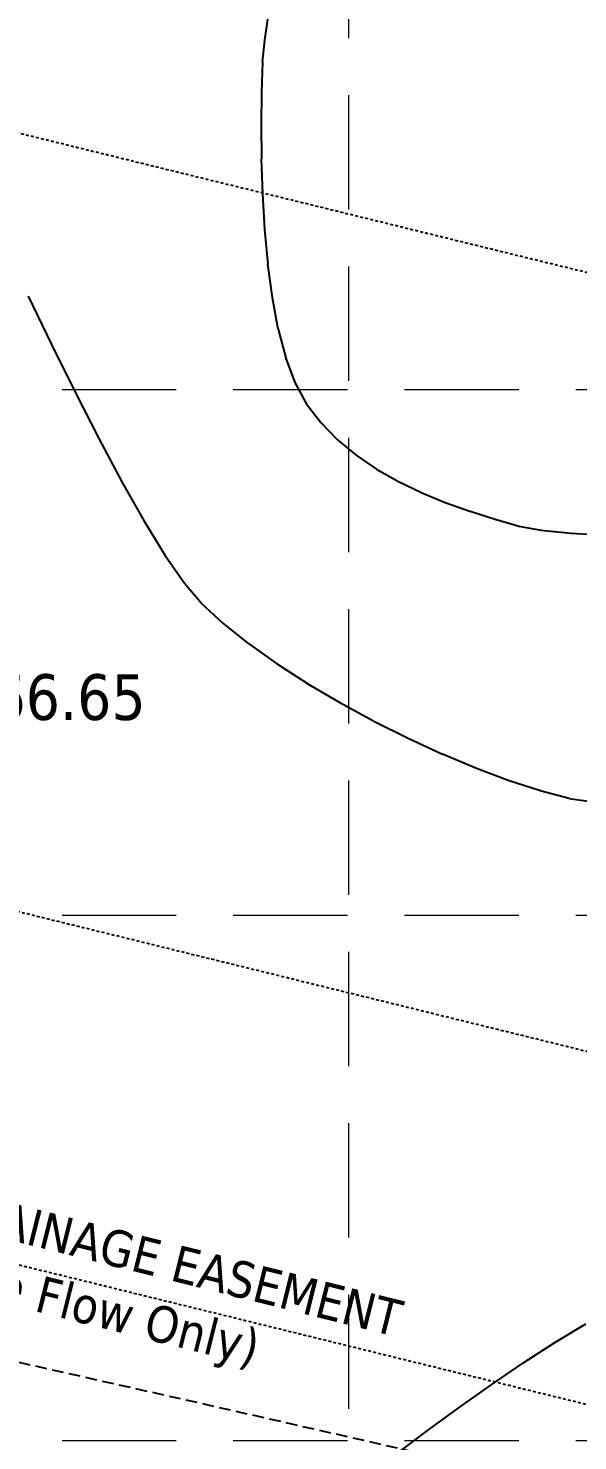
# Model space of a CAD drawing. Header units: inches. Extents: x 6967 to 7890, y 13663 to 15138.
# Drawn here: x 7552.6 to 7576.7, y 14055.5 to 14117.3 of the extents above; entities that cross this region are included whole.
import ezdxf
from ezdxf.enums import TextEntityAlignment as Align

# ---------------------------------------------------------------- set-up
doc = ezdxf.new("R2010")
doc.units = ezdxf.units.IN
doc.header["$MEASUREMENT"] = 0
for name, pattern in [('DASHED', [0.75, 0.5, -0.25]), ('HIDDEN', [0.375, 0.25, -0.125]), ('xGWI003pt$0$HIDDEN2', [0.1875, 0.125, -0.0625]), ('xGWI003pt$0$PHANTOM2', [1.25, 0.625, -0.125, 0.125, -0.125, 0.125, -0.125])]:
    doc.linetypes.add(name, pattern=pattern)
for name, color, linetype in [('C-ANNO-EASE-N', 6, 'Continuous'), ('C-SITE-BLDG-STBK-N', 7, 'DASHED'), ('GRID', 254, 'HIDDEN'), ('PC', 35, 'Continuous'), ('xGWI003pt$0$C-ANNO-ROAD-E', 6, 'Continuous'), ('xGWI003pt$0$C-BNDY-E', 3, 'xGWI003pt$0$PHANTOM2'), ('xGWI003pt$0$C-EASE-STRM-N', 6, 'xGWI003pt$0$HIDDEN2'), ('xGWI003pt$0$TXU-ESMT', 2, 'xGWI003pt$0$HIDDEN2')]:
    doc.layers.add(name, color=color, linetype=linetype)
doc.styles.add('L40', font='TAHOMA.TTF', dxfattribs={"height": 1.6})
doc.styles.add('L50', font='TAHOMA.TTF', dxfattribs={"height": 2})
doc.styles.get("Standard").update_dxf_attribs({"font": 'ARIAL.TTF'})

msp = doc.modelspace()

# ---------------------------------------------------------------- linework, layer by layer
at = {"layer": 'C-SITE-BLDG-STBK-N'}
msp.add_arc((6024.673, 7268.021), 6960.55, 76.3001427, 80.6559403, dxfattribs=at)
at = {"layer": 'GRID', "color": 252, "linetype": 'HIDDEN', "lineweight": 0, "ltscale": 20}
for p, q in [((7566.65, 13779.354), (7566.65, 15113.571)), ((6991.593, 14101.47), (7865.68, 14101.47)), ((6991.593, 14078.468), (7865.68, 14078.468)), ((6991.593, 14055.465), (7865.68, 14055.465))]:
    msp.add_line(p, q, dxfattribs=at)
at = {"layer": 'PC', "color": 25, "extrusion": (0.990134, -0.140125, 0), "elevation": 5510.237}
msp.add_lwpolyline([(15038.795, 668), (15037.242, 668)], dxfattribs=at)
at = {"layer": 'PC', "color": 25, "extrusion": (0.995488, -0.094882, 0), "elevation": 6189.407}
msp.add_lwpolyline([(14770.667, 668), (14769.699, 668)], dxfattribs=at)
at = {"layer": 'PC', "color": 25, "extrusion": (0.999563, -0.02957, 0), "elevation": 7142.158}
msp.add_lwpolyline([(14333.26, 668), (14331.943, 668)], dxfattribs=at)
at = {"layer": 'PC', "color": 25}
for points, elevation in [([(7562.829, 14114.483), (7562.811, 14113.06)], 668), ([(7562.811, 14113.06), (7562.823, 14111.564)], 668), ([(7562.959, 14108.479), (7563.098, 14106.957)], 668), ([(7553.63, 14103.444), (7554.667, 14101.351)], 667), ([(7564.288, 14101.771), (7564.779, 14100.864)], 668), ([(7564.779, 14100.864), (7565.419, 14100.026)], 668), ([(7565.419, 14100.026), (7566.154, 14099.272)], 668), ([(7555.702, 14099.328), (7556.717, 14097.427)], 667), ([(7556.717, 14097.427), (7557.692, 14095.703)], 667), ([(7568.823, 14097.446), (7569.831, 14096.962)], 668), ([(7557.692, 14095.703), (7558.609, 14094.207)], 667), ([(7558.609, 14094.207), (7559.449, 14092.994)], 667), ([(7559.449, 14092.994), (7560.193, 14092.114)], 667), ([(7564.832, 14088.608), (7566.256, 14087.768)], 667), ([(7566.256, 14087.768), (7567.734, 14086.966)], 667), ([(7573.678, 14084.358), (7575.042, 14083.914)], 667), ([(7576.307, 14083.575), (7577.241, 14083.436)], 667), ([(7575.673, 14059.756), (7577.029, 14060.572)], 666), ([(7574.277, 14058.852), (7575.673, 14059.756)], 666), ([(7571.487, 14056.911), (7572.872, 14057.893)], 666)]:
    msp.add_lwpolyline(points, dxfattribs=dict(at, elevation=elevation))
at = {"layer": 'PC', "color": 25, "extrusion": (0.999534, 0.030518, 0), "elevation": 7989.952}
msp.add_lwpolyline([(13874.191, 668), (13872.653, 668)], dxfattribs=at)
at = {"layer": 'PC', "color": 25, "extrusion": (0.99833, 0.057775, 0), "elevation": 8365.438}
msp.add_lwpolyline([(13649.515, 668), (13647.966, 668)], dxfattribs=at)
at = {"layer": 'PC', "color": 25, "extrusion": (0.991216, 0.132251, 0), "elevation": 9362.32}
msp.add_lwpolyline([(12982.822, 668), (12981.344, 668)], dxfattribs=at)
at = {"layer": 'PC', "color": 25, "extrusion": (0.900455, 0.43495, 0), "elevation": 12935.994}
msp.add_lwpolyline([(9416.405, 667), (9414.061, 667)], dxfattribs=at)
at = {"layer": 'PC', "color": 25, "extrusion": (0.982731, 0.18504, 0), "elevation": 10042.759}
msp.add_lwpolyline([(12462.397, 668), (12460.998, 668)], dxfattribs=at)
at = {"layer": 'PC', "color": 25, "extrusion": (0.967112, 0.254349, 0), "elevation": 10902.18}
msp.add_lwpolyline([(11716.482, 668), (11715.188, 668)], dxfattribs=at)
at = {"layer": 'PC', "color": 25, "extrusion": (0.937574, 0.347786, 0), "elevation": 11996.479}
msp.add_lwpolyline([(10591.868, 668), (10590.699, 668)], dxfattribs=at)
at = {"layer": 'PC', "color": 25, "extrusion": (0.890261, 0.45545, 0), "elevation": 13148.087}
msp.add_lwpolyline([(9113.117, 667), (9110.844, 667)], dxfattribs=at)
at = {"layer": 'PC', "color": 25, "extrusion": (-0.636879, -0.770964, 0), "elevation": -15688.753}
msp.add_lwpolyline([(-3146.298, 668), (-3145.234, 668)], dxfattribs=at)
at = {"layer": 'PC', "color": 25, "extrusion": (-0.561633, -0.827386, 0), "elevation": -15914.849}
msp.add_lwpolyline([(-1657.425, 668), (-1656.345, 668)], dxfattribs=at)
at = {"layer": 'PC', "color": 25, "extrusion": (0.493178, 0.869928, 0), "elevation": 15996.546}
msp.add_lwpolyline([(369.318, 668), (368.219, 668)], dxfattribs=at)
at = {"layer": 'PC', "color": 25, "extrusion": (-0.381069, -0.924546, 0), "elevation": -15917.927}
msp.add_lwpolyline([(1626.738, 668), (1627.872, 668)], dxfattribs=at)
at = {"layer": 'PC', "color": 25, "extrusion": (0.33762, 0.941283, 0), "elevation": 15824.897}
msp.add_lwpolyline([(-2367.067, 668), (-2368.213, 668)], dxfattribs=at)
at = {"layer": 'PC', "color": 25, "extrusion": (-0.302125, -0.953268, 0), "elevation": -15725.084}
msp.add_lwpolyline([(2959.313, 668), (2960.464, 668)], dxfattribs=at)
at = {"layer": 'PC', "color": 25, "extrusion": (-0.274169, -0.961682, 0), "elevation": -15631.962}
msp.add_lwpolyline([(3418.241, 668), (3419.39, 668)], dxfattribs=at)
at = {"layer": 'PC', "color": 25, "extrusion": (-0.182357, -0.983232, 0), "elevation": -15240.332}
msp.add_lwpolyline([(4876.756, 668), (4877.684, 668)], dxfattribs=at)
at = {"layer": 'PC', "color": 25, "extrusion": (-0.100946, -0.994892, 0), "elevation": -14787.988}
msp.add_lwpolyline([(6113.505, 668), (6114.832, 668)], dxfattribs=at)
at = {"layer": 'PC', "color": 25, "extrusion": (-0.060815, -0.998149, 0), "elevation": -14529.847}
msp.add_lwpolyline([(6705.17, 668), (6706.846, 668)], dxfattribs=at)
at = {"layer": 'PC', "color": 25, "extrusion": (-0.677999, -0.735063, 0), "elevation": -15484.392}
msp.add_lwpolyline([(-3997.224, 667), (-3995.932, 667)], dxfattribs=at)
at = {"layer": 'PC', "color": 25, "extrusion": (-0.624069, -0.781369, 0), "elevation": -15729.134}
msp.add_lwpolyline([(-2885.866, 667), (-2884.449, 667)], dxfattribs=at)
at = {"layer": 'PC', "color": 25, "extrusion": (-0.579587, -0.81491, 0), "elevation": -15865.357}
msp.add_lwpolyline([(-2004.032, 667), (-2002.513, 667)], dxfattribs=at)
at = {"layer": 'PC', "color": 25, "extrusion": (0.541639, 0.840611, 0), "elevation": 15940.45}
msp.add_lwpolyline([(1273.454, 667), (1271.855, 667)], dxfattribs=at)
at = {"layer": 'PC', "color": 25, "extrusion": (0.447262, 0.894403, 0), "elevation": 15984.184}
msp.add_lwpolyline([(-468.047, 667), (-469.732, 667)], dxfattribs=at)
at = {"layer": 'PC', "color": 25, "extrusion": (-0.417307, -0.908766, 0), "elevation": -15959.762}
msp.add_lwpolyline([(1000.397, 667), (1002.058, 667)], dxfattribs=at)
at = {"layer": 'PC', "color": 25, "extrusion": (-0.385717, -0.922617, 0), "elevation": -15915.709}
msp.add_lwpolyline([(1551.879, 667), (1553.491, 667)], dxfattribs=at)
at = {"layer": 'PC', "color": 25, "extrusion": (-0.350672, -0.936498, 0), "elevation": -15845.854}
msp.add_lwpolyline([(2152.212, 667), (2153.749, 667)], dxfattribs=at)
at = {"layer": 'PC', "color": 25, "extrusion": (-0.258568, -0.965993, 0), "elevation": -15563.628}
msp.add_lwpolyline([(3675.781, 667), (3677.091, 667)], dxfattribs=at)
at = {"layer": 'PC', "color": 25, "extrusion": (-0.563552, 0.82608, 0), "elevation": 7345.239}
msp.add_lwpolyline([(-14178.159, 666), (-14179.861, 666)], dxfattribs=at)
at = {"layer": 'PC', "color": 25, "extrusion": (-0.588728, 0.808331, 0), "elevation": 6905.097}
msp.add_lwpolyline([(-14394.314, 666), (-14395.964, 666)], dxfattribs=at)
at = {"layer": 'PC', "color": 25, "extrusion": (0.595863, -0.803086, 0), "elevation": -6777.36}
msp.add_lwpolyline([(14453.335, 666), (14454.896, 666)], dxfattribs=at)
at = {"layer": 'xGWI003pt$0$C-BNDY-E', "color": 253}
msp.add_arc((6024.673, 7268.021), 6950.55, 76.3001428, 81.0668632, dxfattribs=at)
at = {"layer": 'xGWI003pt$0$C-EASE-STRM-N', "color": 253}
for p, q in [((7645.981, 14055.574), (7527.592, 14084.652)), ((7524.234, 14070.031), (7642.925, 14040.879))]:
    msp.add_line(p, q, dxfattribs=at)
at = {"layer": 'xGWI003pt$0$TXU-ESMT', "color": 253}
msp.add_line((7409.152, 14147.76), (7736.569, 14067.505), dxfattribs=at)

# ---------------------------------------------------------------- texts
at = {"layer": 'C-ANNO-EASE-N', "color": 7, "style": 'L40'}
for s, p in [("15' DRAINAGE EASEMENT", (7545.097, 14065.917)), ('(Surface Flow Only)', (7544.553, 14063.219))]:
    msp.add_text(s, height=1.6, rotation=345.95035, dxfattribs=at).set_placement(p)
at = {"layer": 'PC', "color": 25, "insert": (7549.499, 14089.01, 666.65), "char_height": 2, "width": 9.08664, "attachment_point": 1, "style": 'L50'}
msp.add_mtext('\\fTahoma|b0|i0|c0|p34;\\W1.0000000000;\\T1.0000000000;\\o\\l666.65', dxfattribs=at)
at = {"layer": 'xGWI003pt$0$C-ANNO-ROAD-E', "color": 7}
msp.add_text('GULF, COLORADO & SANTA FE RAILROAD', height=10.05, rotation=347.25438, dxfattribs=at).set_placement((7478.381, 14021.287), align=Align.CENTER)

doc.saveas('drawing.dxf')
